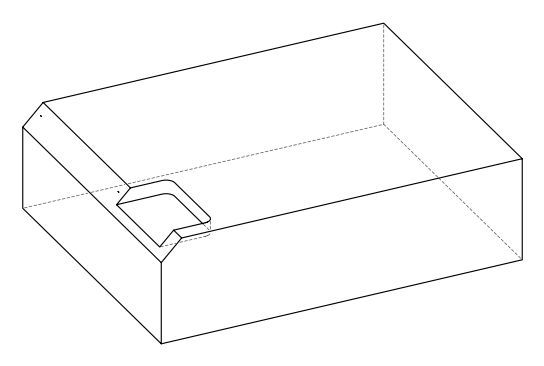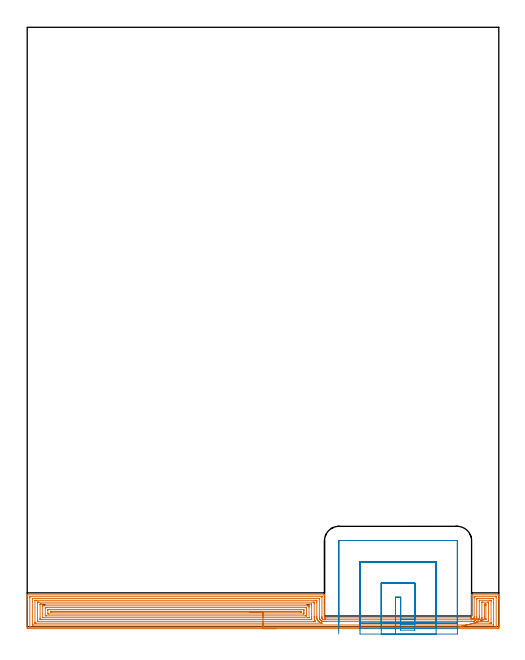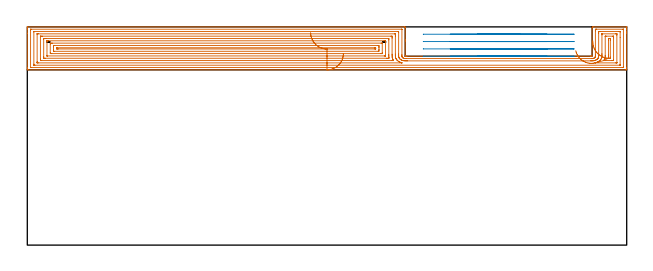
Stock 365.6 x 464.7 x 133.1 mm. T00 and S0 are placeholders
(PLAN: 2 operations, 1 tool changes, 28.8 min)
(1 AREA_MILL | FG_CHAMFER_SURFACE | UGT0205_001 | 23.42 min | 121016 mm3)
(2 MILL_SLOT | SLOT_PARTIAL_RECTANGULAR | UGT0201_105 | Follow Part, ap 5.5, ae 75% | 5.4 min | 127073 mm3)
(TOOL UGT0205_001 | Chamfer Mill 20 x 3 x 45 deg. | D20 FL50 Z2)
(TOOL UGT0201_105 | End Mill 22 mm | D22 FL25 Z2)
(OP 1 AREA_MILL)
G17 G21 G94 G90
T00 M6
G54
G17 G0 G90 X192.8 Y-1.5 S1061 M3
G43 Z143.1 H0
Z116.9
G94 G1 X192.762 Z116.028 F250.
X192.648 Z115.164
X192.459 Z114.312
X192.197 Z113.48
X191.863 Z112.674
X191.46 Z111.9
X190.991 Z111.164
X190.46 Z110.472
X189.871 Z109.829
X189.228 Z109.24
X188.536 Z108.708
X187.8 Z108.24
X187.026 Z107.837
X186.22 Z107.503
X185.388 Z107.241
X184.536 Z107.052
X183.672 Z106.938
X182.8 Z106.9
X0.614
X0.015 Y-1.493 Z106.904
X0.007 Y-1.492 Z106.906
X0.003 Y-0.894 Z107.503
X0. Y-0.281 Z108.117
Y20.803 Z129.199
Y23.202 Z131.597
Y23.872 Z132.271
Y24.246 Z132.645
X0.007 Y24.643 Z133.034
X0.01 Y24.698 Z133.088
X0.168 Y24.7 Z133.1
X230.133
X230.49 Y24.694 Z133.092
X230.5 Y24.569 Z132.967
Y16.797 Z125.196
Y16.062 Z124.457
Y7.138 Z115.532
Y6.954 Z115.354
Y6.8 Z115.2
X230.809
X231.026 Y6.801 Z115.198
X231.221 Y6.81 Z115.189
X231.399 Z115.188
X231.472 Y6.8 Z115.2
X343.796
X343.803 Y6.804 Z115.195
X343.806 Y6.806 Z115.193
X343.81 Z115.194
X343.896 Y6.8 Z115.2
X343.909 Y6.801 Z115.196
X343.921 Z115.195
X343.95 Y6.8 Z115.2
X343.954 Y6.801 Z115.195
X343.957 Y6.804 Z115.192
X343.962
X343.991 Z115.195
X343.999 Y6.805 Z115.194
X344.107 Y6.8 Z115.2
X344.5
Y24.132 Z132.531
X344.507 Y24.552 Z132.951
X344.51 Y24.693 Z133.092
X345.338 Y24.7 Z133.1
X365.432
X365.59 Y24.698 Z133.088
X365.593 Y24.643 Z133.034
X365.6 Y24.246 Z132.645
Y23.872 Z132.271
Y23.202 Z131.597
Y21.975 Z130.372
Y21.417 Z129.811
Y20.803 Z129.199
Y-0.281 Z108.116
X365.597 Y-0.894 Z107.503
X365.593 Y-1.492 Z106.906
X365.585 Y-1.493 Z106.904
X364.986 Y-1.5 Z106.9
X182.8
Y-0.086 Z108.314
X2.316 Y-0.085 Z108.315
X2.149 Y-0.084 Z108.316
X2.038 Y-0.081 Z108.319
X2.008 Y-0.078 Z108.322
X2.005 Y-0.075 Z108.325
X2.002 Y-0.059 Z108.341
X2.001 Y-0.002 Z108.398
X2. Y22.709 Z131.109
X2.004 Y23.202 Z131.602
X2.006 Y23.251 Z131.651
X2.009 Y23.271 Z131.671
X2.066 Y23.279 Z131.679
X2.233 Y23.284 Z131.684
X2.317 Y23.285 Z131.685
X228.263
X228.346 Y23.284 Z131.684
X228.43 Y23.282 Z131.682
X228.479 Y23.279 Z131.679
X228.49 Y23.252 Z131.652
X228.493 Y23.202 Z131.602
X228.499 Y23.05 Z131.45
X228.5 Y7.877 Z116.277
X228.502 Y7.138 Z115.538
X228.505 Y6.979 Z115.379
X228.529 Y6.606 Z115.006
X228.587 Y6.413 Z114.813
X228.671 Y6.245 Z114.645
X228.78 Y6.093 Z114.493
X228.932 Y5.934 Z114.334
X229.097 Y5.802 Z114.202
X229.24 Y5.711 Z114.111
X229.401 Y5.627 Z114.027
X229.597 Y5.546 Z113.946
X229.825 Y5.476 Z113.876
X230.06 Y5.425 Z113.825
X230.133 Y5.416 Z113.816
X230.347 Y5.397 Z113.797
X231.026 Y5.386 Z113.786
X344.429
X344.445 Y5.387 Z113.787
X344.658 Y5.397 Z113.797
X344.862 Y5.416 Z113.816
X345.207 Y5.484 Z113.884
X345.338 Y5.524 Z113.924
X345.636 Y5.645 Z114.045
X345.83 Y5.754 Z114.154
X345.975 Y5.855 Z114.255
X346.077 Y5.942 Z114.342
X346.231 Y6.102 Z114.502
X346.292 Y6.185 Z114.585
X346.329 Y6.245 Z114.645
X346.417 Y6.422 Z114.822
X346.464 Y6.572 Z114.972
X346.486 Y6.717 Z115.117
X346.496 Y6.874 Z115.274
X346.498 Y7.138 Z115.538
X346.5 Y7.762 Z116.162
Y22.31 Z130.71
X346.502 Y22.932 Z131.332
X346.507 Y23.202 Z131.602
X346.51 Y23.273 Z131.673
X346.789 Y23.281 Z131.681
X346.957 Y23.285 Z131.685
X347.041 Y23.286 Z131.686
X347.125
X363.284
X363.451 Y23.284 Z131.684
X363.562 Y23.281 Z131.681
X363.592 Y23.278 Z131.678
X363.595 Y23.275 Z131.675
X363.597 Y23.259 Z131.659
X363.599 Y23.202 Z131.602
X363.6 Y0.491 Z108.891
X363.596 Y-0.002 Z108.398
X363.594 Y-0.051 Z108.349
X363.591 Y-0.071 Z108.329
X363.534 Y-0.079 Z108.321
X363.367 Y-0.084 Z108.316
X363.283 Y-0.085 Z108.315
X182.8 Y-0.086 Z108.314
Y1.328 Z109.728
X4.641 Y1.329 Z109.729
X4.186 Y1.331 Z109.731
X4.036 Y1.334 Z109.734
X4.017 Y1.335 Z109.735
X4.01 Y1.374 Z109.774
X4.005 Y1.473 Z109.873
X4.001 Y1.597 Z109.997
X4. Y1.783 Z110.183
Y1.969 Z110.369
Y21.603 Z130.003
X4.003 Y21.789 Z130.189
X4.007 Y21.842 Z130.242
X4.011 Y21.866 Z130.266
X4.018 Y21.867 Z130.267
X4.073 Y21.87 Z130.27
X4.186 Y21.871 Z130.271
X226.106
X226.383 Y21.87 Z130.27
X226.426 Y21.868 Z130.268
X226.469 Y21.865 Z130.265
X226.49 Y21.857 Z130.257
X226.5 Y21.417 Z129.817
Y8.09 Z116.49
X226.502 Y7.196 Z115.596
X226.505 Y7.138 Z115.538
X226.56 Y6.323 Z114.723
X226.583 Y6.245 Z114.645
X226.593 Y6.212 Z114.612
X226.714 Y5.917 Z114.317
X226.849 Y5.662 Z114.062
X227.075 Y5.353 Z113.753
X227.261 Y5.156 Z113.556
X227.453 Y4.981 Z113.381
X227.751 Y4.756 Z113.156
X227.951 Y4.629 Z113.029
X228.261 Y4.46 Z112.86
X228.346 Y4.42 Z112.82
X228.419 Y4.388 Z112.788
X228.717 Y4.276 Z112.676
X228.925 Y4.211 Z112.611
X229.24 Y4.124 Z112.524
X229.658 Y4.042 Z112.442
X230.133 Y3.991 Z112.391
X230.615 Y3.979 Z112.379
X231.026 Y3.974 Z112.374
X231.514 Y3.972 Z112.372
X231.919
X343.552
X344.039 Y3.974 Z112.374
X344.445 Y3.979 Z112.379
X344.912 Y3.994 Z112.394
X345.338 Y4.043 Z112.443
X345.688 Y4.111 Z112.511
X345.932 Y4.167 Z112.567
X346.231 Y4.258 Z112.658
X346.377 Y4.315 Z112.715
X346.731 Y4.46 Z112.86
X346.987 Y4.597 Z112.997
X347.125 Y4.675 Z113.075
X347.52 Y4.957 Z113.357
X347.666 Y5.083 Z113.483
X347.929 Y5.353 Z113.753
X347.971 Y5.4 Z113.8
X348.018 Y5.459 Z113.859
X348.154 Y5.667 Z114.067
X348.23 Y5.805 Z114.205
X348.306 Y5.957 Z114.357
X348.41 Y6.245 Z114.645
X348.486 Y6.669 Z115.069
X348.494 Y7.138 Z115.538
X348.499 Y7.549 Z115.949
X348.5 Y20.935 Z129.335
X348.504 Y21.417 Z129.817
X348.508 Y21.82 Z130.22
X348.521 Y21.865 Z130.265
X348.57 Y21.867 Z130.267
X348.683 Y21.869 Z130.269
X348.911 Y21.871 Z130.271
X349.349
X360.959
X361.414 Y21.869 Z130.269
X361.564 Y21.866 Z130.266
X361.583 Y21.865 Z130.265
X361.59 Y21.826 Z130.226
X361.595 Y21.727 Z130.127
X361.598 Y21.603 Z130.003
X361.6 Y18.345 Z126.745
Y1.597 Z109.997
X361.597 Y1.411 Z109.811
X361.593 Y1.358 Z109.758
X361.589 Y1.334 Z109.734
X361.582 Y1.333 Z109.733
X361.527 Y1.33 Z109.73
X361.414 Y1.329 Z109.729
X182.8 Y1.328 Z109.728
Y2.743 Z111.143
X6.798
X6.035 Y2.748 Z111.148
X6.017 Y2.749 Z111.149
X6.01 Y2.76 Z111.16
X6.006 Y2.81 Z111.21
X6.002 Y2.914 Z111.314
X6. Y3.123 Z111.523
Y3.54 Z111.94
X6.001 Y20.281 Z128.681
X6.002 Y20.389 Z128.789
X6.006 Y20.442 Z128.842
X6.01 Y20.451 Z128.851
X6.015 Y20.453 Z128.853
X6.041 Y20.456 Z128.856
X6.866 Y20.457 Z128.857
X223.949
X224.307 Y20.453 Z128.853
X224.478 Y20.45 Z128.85
X224.49 Y20.353 Z128.753
X224.498 Y19.908 Z128.308
X224.499 Y19.632 Z128.032
X224.5 Y19.014 Z127.414
X224.501 Y8.03 Z116.43
X224.503 Y7.409 Z115.809
X224.51 Y7.138 Z115.538
X224.551 Y6.468 Z114.868
X224.573 Y6.245 Z114.645
X224.603 Y6.066 Z114.466
X224.774 Y5.553 Z113.953
X224.873 Y5.353 Z113.753
X224.978 Y5.149 Z113.549
X225.366 Y4.619 Z113.019
X225.511 Y4.46 Z112.86
X225.667 Y4.3 Z112.7
X225.831 Y4.153 Z112.553
X226.039 Y3.98 Z112.38
X226.464 Y3.664 Z112.064
X226.56 Y3.604 Z112.004
X226.621 Y3.568 Z111.968
X227.092 Y3.318 Z111.718
X227.453 Y3.156 Z111.556
X227.749 Y3.038 Z111.438
X228.107 Y2.915 Z111.315
X228.207 Y2.885 Z111.285
X228.346 Y2.844 Z111.244
X228.677 Y2.75 Z111.15
X228.346 Y2.744 Z111.144
X228.279 Y2.743 Z111.143
X182.8
Y4.157 Z112.557
X8.652 Y4.158 Z112.558
X8.058 Y4.161 Z112.561
X8.022 Y4.164 Z112.564
X8.01 Y4.171 Z112.571
X8.004 Y4.215 Z112.615
X8.001 Y4.46 Z112.86
X8. Y5.112 Z113.512
Y18.74 Z127.14
X8.001 Y18.902 Z127.302
X8.004 Y18.984 Z127.384
X8.009 Y19.023 Z127.423
X8.012 Y19.036 Z127.436
X8.045 Y19.037 Z127.437
X8.35 Y19.042 Z127.442
X8.652 Y19.043 Z127.443
X9.241
X221.792
X222.095 Y19.041 Z127.441
X222.398 Y19.038 Z127.438
X222.477 Y19.036 Z127.436
X222.49 Y18.982 Z127.382
X222.495 Y18.874 Z127.274
X222.498 Y18.74 Z127.14
X222.5 Y18.335 Z126.735
Y17.847 Z126.247
X222.501 Y8.03 Z116.43
X222.502 Y7.623 Z116.023
X222.51 Y7.138 Z115.538
X222.533 Y6.7 Z115.1
X222.57 Y6.245 Z114.645
X222.6 Y5.998 Z114.398
X222.625 Y5.857 Z114.257
X222.676 Y5.665 Z114.065
X222.787 Y5.353 Z113.753
X222.844 Y5.201 Z113.601
X222.988 Y4.876 Z113.276
X223.14 Y4.605 Z113.005
X223.414 Y4.189 Z112.589
X223.426 Y4.166 Z112.566
X223.424 Y4.164 Z112.564
X223.392 Y4.161 Z112.561
X223.29 Y4.158 Z112.558
X222.988 Y4.157 Z112.557
X222.399
X182.8
Y5.571 Z113.971
X11.112
X10.438 Y5.572 Z113.972
X10.217 Y5.574 Z113.974
X10.071 Y5.578 Z113.978
X10.01 Y5.582 Z113.982
X10.007 Y5.617 Z114.017
X10.002 Y5.789 Z114.189
X10. Y6.245 Z114.645
Y6.683 Z115.083
X10.001 Y16.955 Z125.355
X10.003 Y17.389 Z125.789
X10.01 Y17.538 Z125.938
X10.025 Y17.622 Z126.022
X10.101 Y17.624 Z126.024
X10.438 Y17.627 Z126.027
X10.657 Y17.629 Z126.029
X11.331
X220.309 Y17.628 Z126.028
X220.405 Y17.627 Z126.027
X220.464 Y17.625 Z126.025
X220.488 Y17.623 Z126.023
X220.491 Y17.528 Z125.928
X220.498 Y17.146 Z125.546
X220.499 Y16.955 Z125.355
X220.5 Y16.764 Z125.164
X220.501 Y7.838 Z116.238
X220.51 Y7.138 Z115.538
X220.515 Y6.931 Z115.331
X220.567 Y6.245 Z114.645
X220.591 Y5.964 Z114.364
X220.635 Y5.578 Z113.978
X220.309 Y5.574 Z113.974
X220.089 Y5.572 Z113.972
X219.416 Y5.571 Z113.971
X219.197
X182.8
Y6.985 Z115.385
X12.224 Y6.986 Z115.386
X12.072 Y6.988 Z115.388
X12.029 Y6.99 Z115.39
X12.011 Y6.992 Z115.392
X12.008 Y7.004 Z115.404
X12.003 Y7.063 Z115.463
X12.001 Y7.138 Z115.538
Y16.062 Z124.462
X12.003 Y16.174 Z124.574
X12.007 Y16.201 Z124.601
X12.011 Y16.208 Z124.608
X12.022 Y16.21 Z124.61
X12.073 Y16.213 Z124.613
X12.224 Y16.214 Z124.614
X12.965 Y16.215 Z124.615
X217.63 Y16.214 Z124.614
X218.375 Y16.21 Z124.61
X218.435 Y16.208 Z124.608
X218.495 Y16.09 Z124.49
X218.497 Y16.062 Z124.462
X218.5 Y15.193 Z123.593
X218.501 Y7.138 Z115.538
X218.502 Y7.028 Z115.428
X218.5 Y7.002 Z115.402
X218.498 Y6.994 Z115.394
X218.442 Y6.992 Z115.392
X218.24 Y6.988 Z115.388
X217.935 Y6.986 Z115.386
X217.782 Y6.985 Z115.385
X182.8
Y8.4 Z116.8
X14.903
X14.531 Y8.402 Z116.802
X14.01 Y8.407 Z116.807
X14. Y8.933 Z117.333
Y14.287 Z122.687
X14.01 Y14.793 Z123.193
X14.383 Y14.797 Z123.197
X14.903 Y14.8 Z123.2
X15.273
X215.844
X216.214 Y14.799 Z123.199
X216.462 Y14.795 Z123.195
X216.484 Y14.794 Z123.194
X216.49 Y14.766 Z123.166
X216.495 Y14.682 Z123.082
X216.5 Y14.514 Z122.914
X216.499 Y8.923 Z117.323
X216.495 Y8.595 Z116.995
X216.49 Y8.432 Z116.832
X216.48 Y8.406 Z116.806
X216.441 Y8.403 Z116.803
X216.365 Y8.401 Z116.801
X215.844 Y8.4 Z116.8
X215.474
X182.8
Y9.814 Z118.214
X16.691
X16.01 Y9.815 Z118.215
X16.001 Y10.503 Z118.903
Y12.492 Z120.892
X16.004 Y13.177 Z121.577
X16.01 Y13.385 Z121.785
X16.688 Y13.386 Z121.786
X214.056
X214.49 Y13.385 Z121.785
X214.497 Y12.945 Z121.345
X214.499 Y12.492 Z120.892
X214.5 Y12.05 Z120.45
Y11.158 Z119.558
X214.499 Y10.708 Z119.108
X214.497 Y10.268 Z118.668
X214.49 Y9.815 Z118.215
X214.059 Y9.814 Z118.214
X182.8
Y11.228 Z119.628
X18.847 Y11.229 Z119.629
X18.475 Y11.231 Z119.631
X18.104 Y11.235 Z119.635
X18.01 Y11.237 Z119.637
X18.006 Y11.315 Z119.715
X18.002 Y11.442 Z119.842
X18.001 Y11.6 Z120.
X18.003 Y11.838 Z120.238
X18.008 Y11.956 Z120.356
X18.01 Y11.965 Z120.365
X18.019 Y11.967 Z120.367
X18.05 Y11.97 Z120.37
X18.104 Y11.972 Z120.372
X211.899
X212.271 Y11.97 Z120.37
X212.395 Y11.968 Z120.368
X212.485 Y11.965 Z120.365
X212.49 Y11.828 Z120.228
X212.496 Y11.6 Z120.
X212.498 Y11.373 Z119.773
X212.495 Y11.295 Z119.695
X212.49 Y11.24 Z119.64
X212.456 Y11.235 Z119.635
X212.271 Y11.232 Z119.632
X211.75 Y11.229 Z119.629
X182.8 Y11.228 Z119.628
X181.928 Z119.666
X181.063 Z119.78
X180.212 Z119.969
X179.38 Z120.231
X178.574 Z120.565
X177.8 Z120.968
X177.064 Z121.436
X176.372 Z121.967
X175.729 Z122.557
X175.14 Z123.2
X174.608 Z123.892
X174.14 Z124.628
X173.737 Z125.402
X173.403 Z126.208
X173.141 Z127.04
X172.952 Z127.891
X172.838 Z128.756
X172.8 Z129.628
G0 Z143.1
X334.531 Y-0.136
Z118.546
G1 X334.763 Y-0.078 Z117.707
X335.066 Y-0.004 Z116.892
X335.436 Y0.087 Z116.108
X335.872 Y0.194 Z115.359
X336.369 Y0.317 Z114.653
X336.924 Y0.453 Z113.994
X337.533 Y0.603 Z113.387
X338.19 Y0.765 Z112.837
X338.892 Y0.937 Z112.349
X339.633 Y1.12 Z111.925
X340.406 Y1.31 Z111.569
X341.207 Y1.507 Z111.284
X342.029 Y1.709 Z111.072
X342.865 Y1.915 Z110.935
X343.71 Y2.123 Z110.873
X344.557 Y2.331 Z110.887
X345.4 Y2.538 Z110.977
X346.231 Y2.743 Z111.143
X346.581 Y2.829 Z111.229
X346.885 Y2.915 Z111.315
X347.013 Y2.954 Z111.354
X347.125 Y2.993 Z111.393
X347.536 Y3.156 Z111.556
X347.716 Y3.231 Z111.631
X348.018 Y3.375 Z111.775
X348.144 Y3.441 Z111.841
X348.37 Y3.568 Z111.968
X348.693 Y3.786 Z112.186
X348.911 Y3.94 Z112.34
X349.198 Y4.173 Z112.573
X349.485 Y4.46 Z112.86
X349.639 Y4.625 Z113.025
X349.804 Y4.831 Z113.231
X350.013 Y5.144 Z113.544
X350.126 Y5.353 Z113.753
X350.296 Y5.753 Z114.153
X350.369 Y5.959 Z114.359
X350.426 Y6.245 Z114.645
X350.467 Y6.474 Z114.874
X350.492 Y7.138 Z115.538
X350.498 Y7.336 Z115.736
X350.5 Y8.03 Z116.43
Y8.227 Z116.627
Y19.829 Z128.229
X350.502 Y20.025 Z128.425
X350.51 Y20.418 Z128.818
X350.513 Y20.452 Z128.852
X350.518 Y20.454 Z128.854
X350.542 Y20.456 Z128.856
X350.594 Y20.457 Z128.857
X350.697
X358.802
X359.565 Y20.452 Z128.852
X359.583 Y20.451 Z128.851
X359.59 Y20.44 Z128.84
X359.594 Y20.39 Z128.79
X359.598 Y20.286 Z128.686
X359.599 Y20.077 Z128.477
X359.6 Y19.66 Z128.06
X359.599 Y2.919 Z111.319
X359.598 Y2.811 Z111.211
X359.594 Y2.758 Z111.158
X359.59 Y2.749 Z111.149
X359.585 Y2.747 Z111.147
X359.558 Y2.744 Z111.144
X358.734 Y2.743 Z111.143
X346.231
X351.59 Y4.164 Z112.564
Y4.172 Z112.572
Y4.181 Z112.581
X351.7 Y4.351 Z112.751
X351.767 Y4.46 Z112.86
X352.028 Y4.915 Z113.315
X352.214 Y5.353 Z113.753
X352.286 Y5.55 Z113.95
X352.367 Y5.853 Z114.253
X352.45 Y6.245 Z114.645
X352.455 Y6.273 Z114.673
X352.483 Y6.643 Z115.043
X352.5 Y7.121 Z115.521
Y7.138 Z115.538
Y18.74 Z127.14
X352.504 Y18.958 Z127.358
X352.507 Y19.013 Z127.413
X352.509 Y19.034 Z127.434
X352.567 Y19.036 Z127.436
X352.769 Y19.04 Z127.44
X353.073 Y19.043 Z127.443
X356.948 Y19.042 Z127.442
X357.542 Y19.039 Z127.439
X357.578 Y19.036 Z127.436
X357.59 Y19.029 Z127.429
X357.596 Y18.985 Z127.385
X357.599 Y18.74 Z127.14
X357.6 Y18.089 Z126.489
Y4.46 Z112.86
X357.599 Y4.298 Z112.698
X357.596 Y4.216 Z112.616
X357.591 Y4.177 Z112.577
X357.588 Y4.164 Z112.564
X357.555 Y4.163 Z112.563
X357.25 Y4.158 Z112.558
X356.948 Y4.157 Z112.557
X356.359
X352.787
X352.483
X351.892 Y4.159 Z112.559
X351.61 Y4.163 Z112.563
X351.59 Y4.164 Z112.564
X354.351 Y5.578 Z113.978
X354.358 Y5.624 Z114.024
X354.431 Y6.084 Z114.484
X354.448 Y6.245 Z114.645
X354.488 Y6.919 Z115.319
X354.493 Y7.138 Z115.538
X354.499 Y7.8 Z116.2
X354.5 Y16.724 Z125.124
X354.502 Y16.955 Z125.355
X354.507 Y17.61 Z126.01
X355.162 Y17.623 Z126.023
X355.385 Y17.625 Z126.025
X355.529 Y17.622 Z126.022
X355.59 Y17.618 Z126.018
X355.592 Y17.583 Z125.983
X355.598 Y17.411 Z125.811
X355.6 Y16.955 Z125.355
Y16.517 Z124.917
X355.599 Y6.245 Z114.645
X355.596 Y5.811 Z114.211
X355.59 Y5.662 Z114.062
X355.575 Y5.578 Z113.978
X355.499 Y5.576 Z113.976
X355.162 Y5.573 Z113.973
X354.943 Y5.572 Z113.972
X354.465 Y5.574 Z113.974
X354.395 Y5.575 Z113.975
X354.351 Y5.578 Z113.978
X353.485 Y5.627 Z114.065
X352.629 Y5.675 Z114.227
X351.791 Y5.723 Z114.464
X350.976 Y5.769 Z114.773
X350.191 Y5.813 Z115.152
X349.443 Y5.856 Z115.597
X348.736 Y5.896 Z116.107
X348.076 Y5.933 Z116.676
X347.468 Y5.967 Z117.301
X346.917 Y5.999 Z117.976
X346.426 Y6.026 Z118.697
X346. Y6.05 Z119.458
X345.642 Y6.071 Z120.254
X345.355 Y6.087 Z121.077
X345.14 Y6.099 Z121.923
X345. Y6.107 Z122.784
X344.935 Y6.111 Z123.654
X344.946 Y6.11 Z124.526
G0 Z143.1
M5
M2
(OP 2 MILL_SLOT)
G17 G21 G94 G90
T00 M6
G54
G17 G0 G90 X285.5 Y2.8 S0 M3
G43 Z143.1 H0
Z128.625
G94 G1 Y5.8 F250.
Y22.8 F500.
X289.5
Y5.8
X300.5
Y33.8
X274.5
Y5.8
Y2.8 F250.
X317. F500.
Y5.8 F250.
Y50.3 F500.
X258.
Y5.8
Y2.8 F250.
X333.5 F500.
Y5.8 F250.
Y66.6 F500.
G3 X333.3 Y66.8 R0.2
G1 X241.7
G3 X241.5 Y66.6 R0.2
G1 Y5.8
Y2.8 F250.
G0 X285.5 Z124.15
G1 Y5.8
Y22.8 F500.
X289.5
Y5.8
X300.5
Y33.8
X274.5
Y5.8
Y2.8 F250.
X317. F500.
Y5.8 F250.
Y50.3 F500.
X258.
Y5.8
Y2.8 F250.
X333.5 F500.
Y5.8 F250.
Y66.6 F500.
G3 X333.3 Y66.8 R0.2
G1 X241.7
G3 X241.5 Y66.6 R0.2
G1 Y5.8
Y2.8 F250.
G0 Z143.1
X285.5 Y-1.224
Z119.675
G1 Y1.776
Y22.8 F500.
X289.5
Y1.776
X300.5
Y33.8
X274.5
Y1.775
Y-1.225 F250.
X317. Y-1.224 F500.
Y1.776 F250.
Y50.3 F500.
X258.
Y1.775
Y-1.225 F250.
X333.5 Y-1.224 F500.
Y1.776 F250.
Y66.6 F500.
G3 X333.3 Y66.8 R0.2
G1 X241.7
G3 X241.5 Y66.6 R0.2
G1 Y1.775
Y-1.225 F250.
G0 Z143.1
X285.5 Y-5.699
Z115.2
G1 Y-2.699
Y22.8 F500.
X289.5
Y-2.699
X300.5
Y33.8
X274.5
Y-2.699
Y-5.699 F250.
X317. F500.
Y-2.699 F250.
Y50.3 F500.
X258.
Y-2.699
Y-5.699 F250.
X333.5 F500.
Y-2.699 F250.
Y66.6 F500.
G3 X333.3 Y66.8 R0.2
G1 X241.7
G3 X241.5 Y66.6 R0.2
G1 Y-2.699
Y-5.699 F250.
G0 Z143.1
M5
M2
